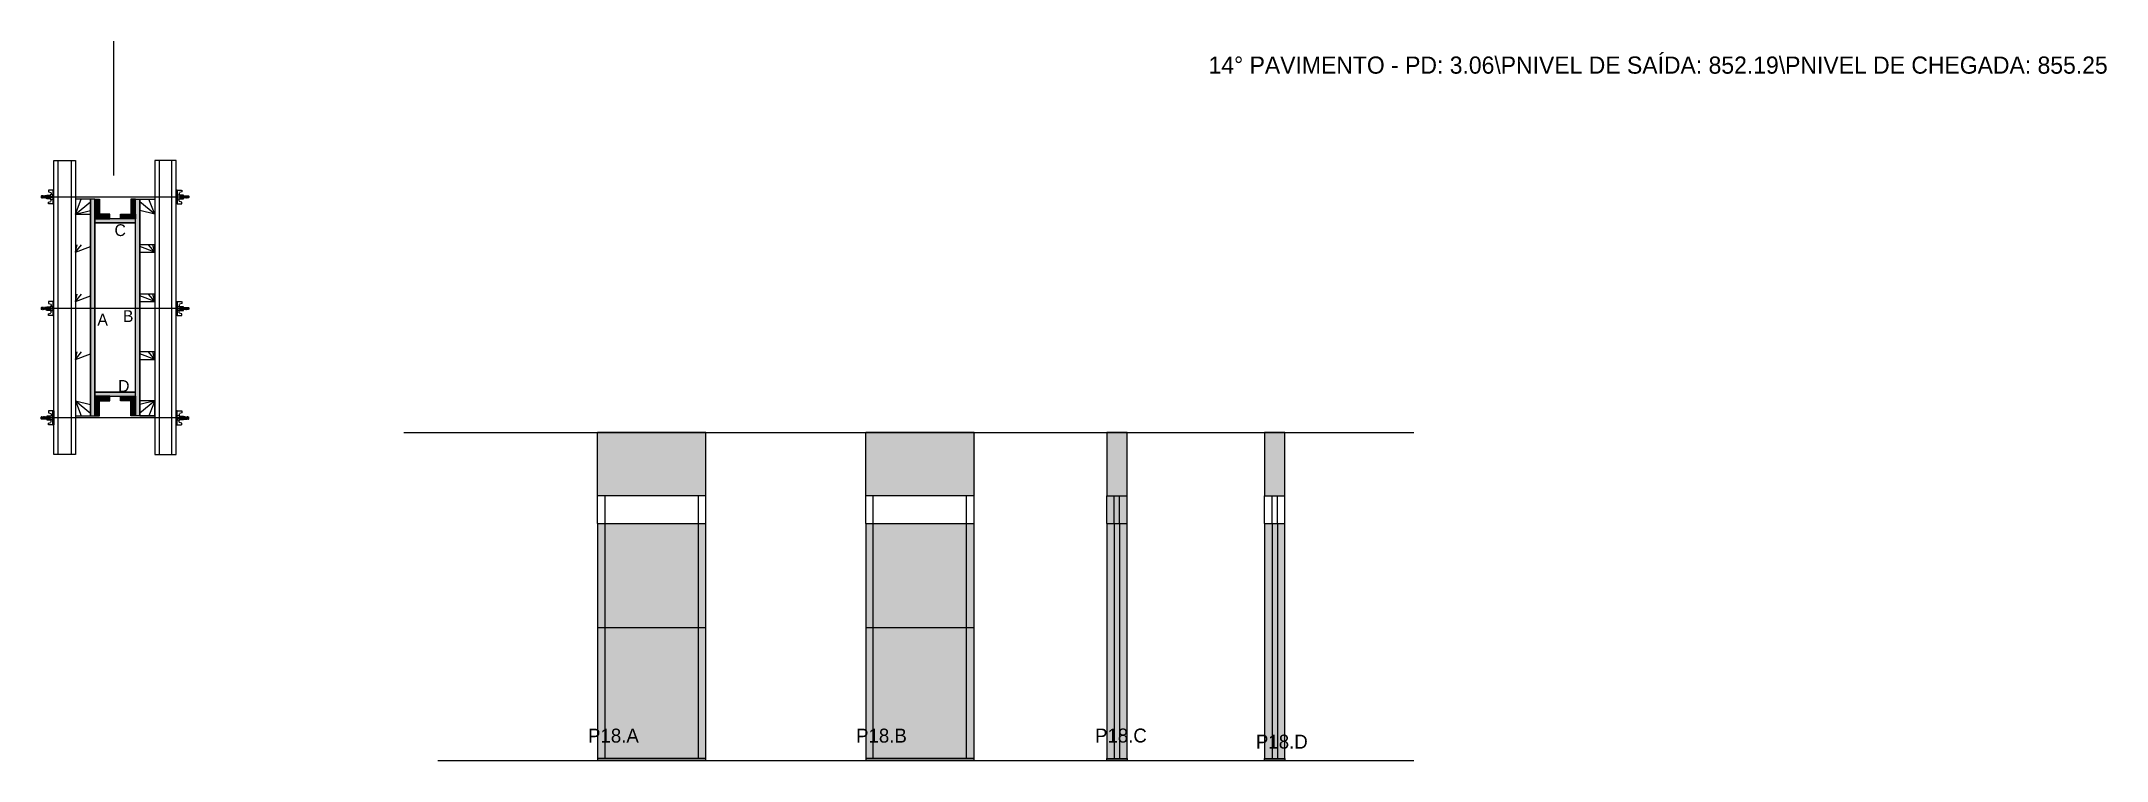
# Model space of a CAD drawing. Header units: metres. Extents: x 7349 to 9275, y 7436 to 8107.
import ezdxf

# ---------------------------------------------------------------- set-up
doc = ezdxf.new("R2010")
doc.units = ezdxf.units.M
for name, color, linetype in [('CHAPA', 7, 'Continuous'), ('COTA', 7, 'Continuous'), ('Hachura', 7, 'Continuous'), ('Madeira', 7, 'Continuous'), ('NOMENCLATURA', 7, 'Continuous'), ('Nível', 7, 'Continuous'), ('Painéis', 7, 'Continuous'), ('Perfil Metálico', 7, 'Continuous'), ('SARR_2.2x7', 7, 'Continuous'), ('SARRAFO', 7, 'Continuous'), ('Texto Seção', 7, 'Continuous'), ('TEXTO_GERAL', 7, 'Continuous')]:
    doc.layers.add(name, color=color, linetype=linetype)

msp = doc.modelspace()

# ---------------------------------------------------------------- hatches: boundary and pattern name
at = {"layer": 'COTA'}
h = msp.add_hatch(color=7, dxfattribs=at)
h.dxf.hatch_style = 1
h.paths.add_polyline_path([(7867.9, 7742.2), (7867.9, 7683.2), (7867.9, 7683.2), (7968.9, 7683.2), (7968.9, 7683.2), (7968.9, 7742.2), (7968.9, 7742.2), (7867.9, 7742.2)])
h = msp.add_hatch(color=7, dxfattribs=at)
h.dxf.hatch_style = 1
h.paths.add_polyline_path([(8118, 7742.2), (8118, 7683.2), (8118, 7683.2), (8220, 7683.2), (8220, 7683.2), (8220, 7742.2), (8220, 7742.2), (8118, 7742.2)])
h = msp.add_hatch(color=7, dxfattribs=at)
h.dxf.hatch_style = 1
h.paths.add_polyline_path([(8361.7, 7683.2), (8361.7, 7742.2), (8361.7, 7742.2), (8342.7, 7742.2), (8342.7, 7742.2), (8342.7, 7683.2), (8342.7, 7683.2), (8361.7, 7683.2), (8361.7, 7683.2)])
h = msp.add_hatch(color=7, dxfattribs=at)
h.dxf.hatch_style = 1
h.paths.add_polyline_path([(8509, 7683.2), (8509, 7742.2), (8509, 7742.2), (8490, 7742.2), (8490, 7742.2), (8490, 7683.2), (8490, 7683.2), (8509, 7683.2), (8509, 7683.2)])
at = {"layer": 'Hachura'}
h = msp.add_hatch(color=7, dxfattribs=at)
h.dxf.hatch_style = 1
h.paths.add_polyline_path([(7398.9, 7959.7), (7394.9, 7959.7), (7394.9, 7959.7), (7394.9, 7757.7), (7394.9, 7757.7), (7398.9, 7757.7), (7398.9, 7757.7), (7398.9, 7959.7)])
h = msp.add_hatch(color=7, dxfattribs=at)
h.dxf.hatch_style = 1
h.paths.add_polyline_path([(7398.9, 7959.7), (7394.9, 7959.7), (7394.9, 7959.7), (7394.9, 7757.7), (7394.9, 7757.7), (7398.9, 7757.7), (7398.9, 7757.7), (7398.9, 7959.7)])
h = msp.add_hatch(color=7, dxfattribs=at)
h.dxf.hatch_style = 1
h.paths.add_polyline_path([(7398.9, 7945.7), (7403.3, 7945.7), (7403.3, 7945.7), (7403.3, 7959.7), (7403.3, 7959.7), (7398.9, 7959.7), (7398.9, 7959.7), (7398.9, 7945.7)])
h = msp.add_hatch(color=7, dxfattribs=at)
h.dxf.hatch_style = 1
h.paths.add_polyline_path([(7436.9, 7945.7), (7432.5, 7945.7), (7432.5, 7945.7), (7432.5, 7959.7), (7432.5, 7959.7), (7436.9, 7959.7), (7436.9, 7959.7), (7436.9, 7945.7)])
h = msp.add_hatch(color=7, dxfattribs=at)
h.dxf.hatch_style = 1
h.paths.add_polyline_path([(7436.9, 7959.7), (7440.9, 7959.7), (7440.9, 7959.7), (7440.9, 7757.7), (7440.9, 7757.7), (7436.9, 7757.7), (7436.9, 7757.7), (7436.9, 7959.7)])
h = msp.add_hatch(color=7, dxfattribs=at)
h.dxf.hatch_style = 1
h.paths.add_polyline_path([(7436.9, 7959.7), (7440.9, 7959.7), (7440.9, 7959.7), (7440.9, 7757.7), (7440.9, 7757.7), (7436.9, 7757.7), (7436.9, 7757.7), (7436.9, 7959.7)])
h = msp.add_hatch(color=7, dxfattribs=at)
h.dxf.hatch_style = 1
h.paths.add_polyline_path([(7398.9, 7941.3), (7398.9, 7945.7), (7398.9, 7945.7), (7412.9, 7945.7), (7412.9, 7945.7), (7412.9, 7941.3), (7412.9, 7941.3), (7398.9, 7941.3)])
h = msp.add_hatch(color=7, dxfattribs=at)
h.dxf.hatch_style = 1
h.paths.add_polyline_path([(7436.9, 7937.7), (7436.9, 7941.3), (7436.9, 7941.3), (7398.9, 7941.3), (7398.9, 7941.3), (7398.9, 7937.7), (7398.9, 7937.7), (7436.9, 7937.7)])
h = msp.add_hatch(color=7, dxfattribs=at)
h.dxf.hatch_style = 1
h.paths.add_polyline_path([(7436.9, 7937.7), (7436.9, 7941.3), (7436.9, 7941.3), (7398.9, 7941.3), (7398.9, 7941.3), (7398.9, 7937.7), (7398.9, 7937.7), (7436.9, 7937.7)])
h = msp.add_hatch(color=7, dxfattribs=at)
h.dxf.hatch_style = 1
h.paths.add_polyline_path([(7436.9, 7941.3), (7436.9, 7945.7), (7436.9, 7945.7), (7422.9, 7945.7), (7422.9, 7945.7), (7422.9, 7941.3), (7422.9, 7941.3), (7436.9, 7941.3)])
h = msp.add_hatch(color=7, dxfattribs=at)
h.dxf.hatch_style = 1
h.paths.add_polyline_path([(7436.9, 7776.1), (7436.9, 7779.7), (7436.9, 7779.7), (7398.9, 7779.7), (7398.9, 7779.7), (7398.9, 7776.1), (7398.9, 7776.1), (7436.9, 7776.1)])
h = msp.add_hatch(color=7, dxfattribs=at)
h.dxf.hatch_style = 1
h.paths.add_polyline_path([(7436.9, 7776.1), (7436.9, 7779.7), (7436.9, 7779.7), (7398.9, 7779.7), (7398.9, 7779.7), (7398.9, 7776.1), (7398.9, 7776.1), (7436.9, 7776.1)])
h = msp.add_hatch(color=7, dxfattribs=at)
h.dxf.hatch_style = 1
h.paths.add_polyline_path([(7398.9, 7771.7), (7398.9, 7776.1), (7398.9, 7776.1), (7412.9, 7776.1), (7412.9, 7776.1), (7412.9, 7771.7), (7412.9, 7771.7), (7398.9, 7771.7)])
h = msp.add_hatch(color=7, dxfattribs=at)
h.dxf.hatch_style = 1
h.paths.add_polyline_path([(7398.9, 7771.7), (7403.3, 7771.7), (7403.3, 7771.7), (7403.3, 7757.7), (7403.3, 7757.7), (7398.9, 7757.7), (7398.9, 7757.7), (7398.9, 7771.7)])
h = msp.add_hatch(color=7, dxfattribs=at)
h.dxf.hatch_style = 1
h.paths.add_polyline_path([(7436.9, 7771.7), (7436.9, 7776.1), (7436.9, 7776.1), (7422.9, 7776.1), (7422.9, 7776.1), (7422.9, 7771.7), (7422.9, 7771.7), (7436.9, 7771.7)])
h = msp.add_hatch(color=7, dxfattribs=at)
h.dxf.hatch_style = 1
h.paths.add_polyline_path([(7436.9, 7771.7), (7432.5, 7771.7), (7432.5, 7771.7), (7432.5, 7757.7), (7432.5, 7757.7), (7436.9, 7757.7), (7436.9, 7757.7), (7436.9, 7771.7)])
h = msp.add_hatch(color=7, dxfattribs=at)
h.dxf.hatch_style = 1
h.paths.add_polyline_path([(8361.7, 7436.2), (8361.7, 7683.2), (8361.7, 7683.2), (8342.7, 7683.2), (8342.7, 7683.2), (8342.7, 7436.2), (8342.7, 7436.2), (8361.7, 7436.2)])
h = msp.add_hatch(color=7, dxfattribs=at)
h.dxf.hatch_style = 1
h.paths.add_polyline_path([(7968.9, 7657.2), (7867.9, 7657.2), (7867.9, 7657.2), (7867.9, 7436.2), (7867.9, 7436.2), (7968.9, 7436.2), (7968.9, 7436.2), (7968.9, 7657.2)])
h = msp.add_hatch(color=7, dxfattribs=at)
h.dxf.hatch_style = 1
h.paths.add_polyline_path([(8219, 7657.2), (8118, 7657.2), (8118, 7657.2), (8118, 7436.2), (8118, 7436.2), (8219, 7436.2), (8219, 7436.2), (8219, 7657.2)])
h = msp.add_hatch(color=7, dxfattribs=at)
h.dxf.hatch_style = 1
h.paths.add_polyline_path([(8509, 7436.2), (8509, 7657.2), (8509, 7657.2), (8490, 7657.2), (8490, 7657.2), (8490, 7436.2), (8490, 7436.2), (8509, 7436.2)])

# ---------------------------------------------------------------- linework, layer by layer
at = {"layer": 'CHAPA', "color": 7, "lineweight": 25}
for points in [[(7398.9, 7959.7), (7394.9, 7959.7), (7394.9, 7757.7), (7398.9, 7757.7)], [(7398.9, 7959.7), (7394.9, 7959.7), (7394.9, 7757.7), (7398.9, 7757.7)], [(7436.9, 7959.7), (7440.9, 7959.7), (7440.9, 7757.7), (7436.9, 7757.7)], [(7436.9, 7959.7), (7440.9, 7959.7), (7440.9, 7757.7), (7436.9, 7757.7)], [(7436.9, 7937.7), (7436.9, 7941.3), (7398.9, 7941.3), (7398.9, 7937.7)], [(7436.9, 7937.7), (7436.9, 7941.3), (7398.9, 7941.3), (7398.9, 7937.7)], [(7436.9, 7776.1), (7436.9, 7779.7), (7398.9, 7779.7), (7398.9, 7776.1)], [(7436.9, 7776.1), (7436.9, 7779.7), (7398.9, 7779.7), (7398.9, 7776.1)]]:
    msp.add_lwpolyline(points, close=True, dxfattribs=at)
at = {"layer": 'COTA', "color": 7, "lineweight": 25}
for p, q in [((7968.9, 7742.2), (7867.9, 7742.2)), ((7867.9, 7683.2), (7867.9, 7742.2)), ((7968.9, 7683.2), (7968.9, 7742.2)), ((8219, 7742.2), (8118, 7742.2)), ((8118, 7683.2), (8118, 7742.2)), ((8219, 7683.2), (8219, 7742.2))]:
    msp.add_line(p, q, dxfattribs=at)
for points in [[(8361.7, 7683.2), (8361.7, 7742.2), (8342.7, 7742.2), (8342.7, 7683.2)], [(8509, 7683.2), (8509, 7742.2), (8490, 7742.2), (8490, 7683.2)]]:
    msp.add_lwpolyline(points, dxfattribs=at)
at = {"layer": 'Defpoints', "color": 7, "lineweight": 25}
msp.add_line((7416.8, 7981.9), (7416.8, 8106.9), dxfattribs=at)
at = {"layer": 'Hachura', "color": 7, "lineweight": 25}
for p, q in [((7349.4, 7962.7), (7349.1, 7962.4)), ((7349.1, 7962.4), (7349.1, 7961.1)), ((7349.4, 7960.8), (7349.1, 7961.1)), ((7349.8, 7962.7), (7349.4, 7962.7)), ((7349.4, 7962.7), (7349.4, 7962.7)), ((7349.4, 7960.8), (7349.4, 7962.7)), ((7350.1, 7960.8), (7349.4, 7962.1)), ((7350, 7960.7), (7349.4, 7961.8)), ((7349.4, 7961.3), (7349.8, 7960.7)), ((7349.4, 7961.1), (7349.6, 7960.8)), ((7349.6, 7960.8), (7349.4, 7960.8)), ((7349.8, 7962.8), (7350.9, 7960.7)), ((7349.8, 7962.7), (7350.7, 7960.8)), ((7349.8, 7962.7), (7350.7, 7960.8)), ((7351.2, 7960.7), (7350.1, 7962.9)), ((7350.1, 7960.8), (7350.7, 7960.8)), ((7350.9, 7962.7), (7350.3, 7962.7)), ((7351.2, 7960.8), (7350.3, 7962.7)), ((7350.9, 7962.7), (7351.9, 7960.8)), ((7351, 7962.8), (7352.1, 7960.7)), ((7352.3, 7960.7), (7351.2, 7962.9)), ((7351.9, 7960.8), (7351.2, 7960.8)), ((7352.1, 7962.7), (7351.4, 7962.7)), ((7352.4, 7960.8), (7351.4, 7962.7)), ((7351.6, 7962.7), (7351.4, 7962.7)), ((7352.1, 7962.7), (7353, 7960.8)), ((7352.2, 7962.8), (7353.2, 7960.7)), ((7353.5, 7960.7), (7352.4, 7962.9)), ((7352.6, 7960.8), (7352.4, 7960.8)), ((7353.2, 7962.7), (7352.6, 7962.7)), ((7353.6, 7960.8), (7352.6, 7962.7)), ((7352.6, 7960.8), (7353, 7960.8)), ((7353.2, 7962.7), (7354.2, 7960.8)), ((7354.2, 7961.6), (7353.6, 7962.9)), ((7353.6, 7960.8), (7354.2, 7960.8)), ((7354.2, 7961.8), (7353.8, 7962.7)), ((7354.2, 7962.7), (7353.8, 7962.7)), ((7485.7, 7961.7), (7353.9, 7961.7)), ((7354.2, 7960), (7354.2, 7963.4)), ((7354.2, 7963.4), (7357.4, 7963.4)), ((7354.2, 7962.4), (7357.4, 7962.4)), ((7354.2, 7960.8), (7357.4, 7960.8)), ((7357.4, 7960), (7354.2, 7960)), ((7354.3, 7960), (7354.3, 7963.4)), ((7360.9, 7968.2), (7355.8, 7968.2)), ((7355.8, 7968.2), (7355.8, 7966.5)), ((7355.8, 7966.5), (7358, 7965.9)), ((7355.8, 7956.9), (7358, 7957.5)), ((7355.8, 7955.3), (7355.8, 7956.9)), ((7357.4, 7963.6), (7357.4, 7959.8)), ((7360, 7963.6), (7357.4, 7963.6)), ((7357.4, 7959.8), (7357.4, 7960)), ((7357.4, 7959.8), (7357.4, 7960)), ((7357.4, 7959.8), (7360, 7959.8)), ((7360, 7962), (7358, 7962)), ((7358, 7961.5), (7360, 7961.5)), ((7358.2, 7965.6), (7358.2, 7963.6)), ((7358.2, 7957.8), (7358.2, 7959.8)), ((7360, 7968.2), (7360, 7955.3)), ((7360, 7968.2), (7360, 7963)), ((7360, 7968), (7360.9, 7968)), ((7360, 7967.8), (7360.9, 7967.8)), ((7360, 7967.5), (7360.9, 7967.5)), ((7360, 7967), (7360.9, 7967)), ((7360, 7966.2), (7360.9, 7966.2)), ((7360, 7964.8), (7360.9, 7964.8)), ((7360, 7961.7), (7360, 7963.6)), ((7360, 7963), (7360, 7962.4)), ((7360, 7961.7), (7360.9, 7961.7)), ((7360, 7958.7), (7360.9, 7958.7)), ((7360, 7957.3), (7360.9, 7957.3)), ((7360, 7956.4), (7360.9, 7956.4)), ((7360, 7955.9), (7360.9, 7955.9)), ((7360, 7955.6), (7360.9, 7955.6)), ((7360, 7955.4), (7360.9, 7955.4)), ((7360.3, 7962.7), (7360.1, 7962.7)), ((7360.1, 7960.7), (7360.6, 7960.7)), ((7360.8, 7962.7), (7360.3, 7962.7)), ((7360.9, 7955.3), (7360.9, 7968.2)), ((7360.9, 7956.2), (7360.9, 7964)), ((7474.9, 7955.3), (7474.9, 7968.2)), ((7474.9, 7968.2), (7480, 7968.2)), ((7475.8, 7968), (7474.9, 7968)), ((7475.8, 7967.8), (7474.9, 7967.8)), ((7475.8, 7967.5), (7474.9, 7967.5)), ((7475.8, 7967), (7474.9, 7967)), ((7475.8, 7966.2), (7474.9, 7966.2)), ((7475.8, 7964.8), (7474.9, 7964.8)), ((7474.9, 7956.2), (7474.9, 7964)), ((7475.8, 7961.7), (7474.9, 7961.7)), ((7475.8, 7958.7), (7474.9, 7958.7)), ((7475.8, 7957.3), (7474.9, 7957.3)), ((7475.8, 7956.4), (7474.9, 7956.4)), ((7475.8, 7955.9), (7474.9, 7955.9)), ((7475.8, 7955.6), (7474.9, 7955.6)), ((7475.8, 7955.4), (7474.9, 7955.4)), ((7475.1, 7962.7), (7475.5, 7962.7)), ((7475.7, 7960.7), (7475.3, 7960.7)), ((7475.5, 7962.7), (7475.7, 7962.7)), ((7475.8, 7968.2), (7475.8, 7955.3)), ((7475.8, 7968.2), (7475.8, 7963)), ((7475.8, 7961.7), (7475.8, 7963.6)), ((7475.8, 7963.6), (7478.4, 7963.6)), ((7475.8, 7963), (7475.8, 7962.4)), ((7475.8, 7962), (7477.8, 7962)), ((7477.8, 7961.5), (7475.8, 7961.5)), ((7478.4, 7959.8), (7475.8, 7959.8)), ((7477.6, 7965.6), (7477.6, 7963.6)), ((7477.6, 7957.8), (7477.6, 7959.8)), ((7480.1, 7966.5), (7477.9, 7965.9)), ((7480.1, 7956.9), (7477.9, 7957.5)), ((7478.4, 7963.6), (7478.4, 7959.8)), ((7481.6, 7963.4), (7478.4, 7963.4)), ((7481.6, 7962.4), (7478.4, 7962.4)), ((7481.6, 7960.8), (7478.4, 7960.8)), ((7478.4, 7960), (7481.6, 7960)), ((7478.4, 7959.8), (7478.4, 7960)), ((7478.4, 7959.8), (7478.4, 7960)), ((7480.1, 7968.2), (7480.1, 7966.5)), ((7480.1, 7955.3), (7480.1, 7956.9)), ((7481.5, 7960), (7481.5, 7963.4)), ((7481.6, 7960), (7481.6, 7963.4)), ((7481.6, 7961.6), (7482.3, 7962.9)), ((7482.6, 7962.7), (7481.6, 7960.8)), ((7481.6, 7961.8), (7482.1, 7962.7)), ((7481.6, 7962.7), (7482.1, 7962.7)), ((7482.3, 7960.8), (7481.6, 7960.8)), ((7482.3, 7960.7), (7483.4, 7962.9)), ((7482.3, 7960.8), (7483.2, 7962.7)), ((7483.7, 7962.8), (7482.6, 7960.7)), ((7482.6, 7962.7), (7483.2, 7962.7)), ((7483.7, 7962.7), (7482.8, 7960.8)), ((7483.2, 7960.8), (7482.8, 7960.8)), ((7483.2, 7960.8), (7483.4, 7960.8)), ((7483.4, 7960.8), (7484.4, 7962.7)), ((7483.5, 7960.7), (7484.6, 7962.9)), ((7484.8, 7962.8), (7483.7, 7960.7)), ((7483.7, 7962.7), (7484.4, 7962.7)), ((7484.9, 7962.7), (7483.9, 7960.8)), ((7483.9, 7960.8), (7484.6, 7960.8)), ((7484.2, 7962.7), (7484.4, 7962.7)), ((7484.6, 7960.8), (7485.6, 7962.7)), ((7484.7, 7960.7), (7485.7, 7962.9)), ((7486, 7962.8), (7484.9, 7960.7)), ((7484.9, 7962.7), (7485.6, 7962.7)), ((7486.1, 7962.7), (7485.1, 7960.8)), ((7486.1, 7962.7), (7485.1, 7960.8)), ((7485.7, 7960.8), (7485.1, 7960.8)), ((7485.7, 7960.8), (7486.4, 7962.1)), ((7485.8, 7960.7), (7486.4, 7961.8)), ((7486.1, 7962.7), (7486.4, 7962.7)), ((7486.4, 7961.3), (7486.1, 7960.7)), ((7486.4, 7961.1), (7486.3, 7960.8)), ((7486.3, 7960.8), (7486.4, 7960.8)), ((7486.4, 7962.7), (7486.4, 7962.7)), ((7486.4, 7962.7), (7486.7, 7962.4)), ((7486.4, 7960.8), (7486.4, 7962.7)), ((7486.4, 7960.8), (7486.7, 7961.1)), ((7486.7, 7962.4), (7486.7, 7961.1)), ((7360, 7955.3), (7355.8, 7955.3)), ((7360, 7955.3), (7360.9, 7955.3)), ((7475.8, 7955.3), (7474.9, 7955.3)), ((7475.8, 7955.3), (7480.1, 7955.3)), ((7354.2, 7856), (7354.2, 7859.4)), ((7354.2, 7859.4), (7357.4, 7859.4)), ((7354.3, 7856), (7354.3, 7859.4)), ((7360.9, 7864.2), (7355.8, 7864.2)), ((7355.8, 7864.2), (7355.8, 7862.5)), ((7355.8, 7862.5), (7358, 7861.9)), ((7357.4, 7859.6), (7357.4, 7855.8)), ((7360, 7859.6), (7357.4, 7859.6)), ((7358.2, 7861.6), (7358.2, 7859.6)), ((7360, 7864.2), (7360, 7851.3)), ((7360, 7864.2), (7360, 7859)), ((7360, 7864), (7360.9, 7864)), ((7360, 7863.8), (7360.9, 7863.8)), ((7360, 7863.5), (7360.9, 7863.5)), ((7360, 7863), (7360.9, 7863)), ((7360, 7862.2), (7360.9, 7862.2)), ((7360, 7860.8), (7360.9, 7860.8)), ((7360, 7857.7), (7360, 7859.6)), ((7360, 7859), (7360, 7858.4)), ((7360.9, 7851.3), (7360.9, 7864.2)), ((7360.9, 7852.2), (7360.9, 7860)), ((7474.9, 7851.3), (7474.9, 7864.2)), ((7474.9, 7864.2), (7480, 7864.2)), ((7475.8, 7864), (7474.9, 7864)), ((7475.8, 7863.8), (7474.9, 7863.8)), ((7475.8, 7863.5), (7474.9, 7863.5)), ((7475.8, 7863), (7474.9, 7863)), ((7475.8, 7862.2), (7474.9, 7862.2)), ((7475.8, 7860.8), (7474.9, 7860.8)), ((7474.9, 7852.2), (7474.9, 7860)), ((7475.8, 7864.2), (7475.8, 7851.3)), ((7475.8, 7864.2), (7475.8, 7859)), ((7475.8, 7857.7), (7475.8, 7859.6)), ((7475.8, 7859.6), (7478.4, 7859.6)), ((7475.8, 7859), (7475.8, 7858.4)), ((7477.6, 7861.6), (7477.6, 7859.6)), ((7480.1, 7862.5), (7477.9, 7861.9)), ((7478.4, 7859.6), (7478.4, 7855.8)), ((7481.6, 7859.4), (7478.4, 7859.4)), ((7480.1, 7864.2), (7480.1, 7862.5)), ((7481.5, 7856), (7481.5, 7859.4)), ((7481.6, 7856), (7481.6, 7859.4)), ((7349.4, 7858.7), (7349.1, 7858.4)), ((7349.1, 7858.4), (7349.1, 7857.1)), ((7349.4, 7856.8), (7349.1, 7857.1)), ((7349.8, 7858.7), (7349.4, 7858.7)), ((7349.4, 7858.7), (7349.4, 7858.7)), ((7349.4, 7856.8), (7349.4, 7858.7)), ((7350.1, 7856.8), (7349.4, 7858.1)), ((7350, 7856.7), (7349.4, 7857.8)), ((7349.4, 7857.3), (7349.8, 7856.7)), ((7349.4, 7857.1), (7349.6, 7856.8)), ((7349.6, 7856.8), (7349.4, 7856.8)), ((7349.8, 7858.8), (7350.9, 7856.7)), ((7349.8, 7858.7), (7350.7, 7856.8)), ((7349.8, 7858.7), (7350.7, 7856.8)), ((7351.2, 7856.7), (7350.1, 7858.8)), ((7350.1, 7856.8), (7350.7, 7856.8)), ((7350.9, 7858.7), (7350.3, 7858.7)), ((7351.2, 7856.8), (7350.3, 7858.7)), ((7350.9, 7858.7), (7351.9, 7856.8)), ((7351, 7858.8), (7352.1, 7856.7)), ((7352.3, 7856.7), (7351.2, 7858.8)), ((7351.9, 7856.8), (7351.2, 7856.8)), ((7352.1, 7858.7), (7351.4, 7858.7)), ((7352.4, 7856.8), (7351.4, 7858.7)), ((7351.6, 7858.7), (7351.4, 7858.7)), ((7352.1, 7858.7), (7353, 7856.8)), ((7352.2, 7858.8), (7353.2, 7856.7)), ((7353.5, 7856.7), (7352.4, 7858.8)), ((7352.6, 7856.8), (7352.4, 7856.8)), ((7353.2, 7858.7), (7352.6, 7858.7)), ((7353.6, 7856.8), (7352.6, 7858.7)), ((7352.6, 7856.8), (7353, 7856.8)), ((7353.2, 7858.7), (7354.2, 7856.8)), ((7354.2, 7857.6), (7353.6, 7858.8)), ((7353.6, 7856.8), (7354.2, 7856.8)), ((7354.2, 7857.8), (7353.8, 7858.7)), ((7354.2, 7858.7), (7353.8, 7858.7)), ((7485.7, 7857.7), (7353.9, 7857.7)), ((7354.2, 7858.4), (7357.4, 7858.4)), ((7354.2, 7856.8), (7357.4, 7856.8)), ((7357.4, 7856), (7354.2, 7856)), ((7355.8, 7852.9), (7358, 7853.5)), ((7355.8, 7851.3), (7355.8, 7852.9)), ((7360, 7851.3), (7355.8, 7851.3)), ((7357.4, 7855.8), (7357.4, 7856)), ((7357.4, 7855.8), (7357.4, 7856)), ((7357.4, 7855.8), (7360, 7855.8)), ((7360, 7858), (7358, 7858)), ((7358, 7857.5), (7360, 7857.5)), ((7358.2, 7853.8), (7358.2, 7855.8)), ((7360, 7857.7), (7360.9, 7857.7)), ((7360, 7854.7), (7360.9, 7854.7)), ((7360, 7853.3), (7360.9, 7853.3)), ((7360, 7852.4), (7360.9, 7852.4)), ((7360, 7851.9), (7360.9, 7851.9)), ((7360, 7851.6), (7360.9, 7851.6)), ((7360, 7851.4), (7360.9, 7851.4)), ((7360, 7851.3), (7360.9, 7851.3)), ((7360.3, 7858.7), (7360.1, 7858.7)), ((7360.1, 7856.7), (7360.6, 7856.7)), ((7360.8, 7858.7), (7360.3, 7858.7)), ((7475.8, 7857.7), (7474.9, 7857.7)), ((7475.8, 7854.7), (7474.9, 7854.7)), ((7475.8, 7853.3), (7474.9, 7853.3)), ((7475.8, 7852.4), (7474.9, 7852.4)), ((7475.8, 7851.9), (7474.9, 7851.9)), ((7475.8, 7851.6), (7474.9, 7851.6)), ((7475.8, 7851.4), (7474.9, 7851.4)), ((7475.8, 7851.3), (7474.9, 7851.3)), ((7475.1, 7858.7), (7475.5, 7858.7)), ((7475.7, 7856.7), (7475.3, 7856.7)), ((7475.5, 7858.7), (7475.7, 7858.7)), ((7475.8, 7858), (7477.8, 7858)), ((7477.8, 7857.5), (7475.8, 7857.5)), ((7478.4, 7855.8), (7475.8, 7855.8)), ((7475.8, 7851.3), (7480.1, 7851.3)), ((7477.6, 7853.8), (7477.6, 7855.8)), ((7480.1, 7852.9), (7477.9, 7853.5)), ((7481.6, 7858.4), (7478.4, 7858.4)), ((7481.6, 7856.8), (7478.4, 7856.8)), ((7478.4, 7856), (7481.6, 7856)), ((7478.4, 7855.8), (7478.4, 7856)), ((7478.4, 7855.8), (7478.4, 7856)), ((7480.1, 7851.3), (7480.1, 7852.9)), ((7481.6, 7857.6), (7482.3, 7858.8)), ((7482.6, 7858.7), (7481.6, 7856.8)), ((7481.6, 7857.8), (7482.1, 7858.7)), ((7481.6, 7858.7), (7482.1, 7858.7)), ((7482.3, 7856.8), (7481.6, 7856.8)), ((7482.3, 7856.7), (7483.4, 7858.8)), ((7482.3, 7856.8), (7483.2, 7858.7)), ((7483.7, 7858.8), (7482.6, 7856.7)), ((7482.6, 7858.7), (7483.2, 7858.7)), ((7483.7, 7858.7), (7482.8, 7856.8)), ((7483.2, 7856.8), (7482.8, 7856.8)), ((7483.2, 7856.8), (7483.4, 7856.8)), ((7483.4, 7856.8), (7484.4, 7858.7)), ((7483.5, 7856.7), (7484.6, 7858.8)), ((7484.8, 7858.8), (7483.7, 7856.7)), ((7483.7, 7858.7), (7484.4, 7858.7)), ((7484.9, 7858.7), (7483.9, 7856.8)), ((7483.9, 7856.8), (7484.6, 7856.8)), ((7484.2, 7858.7), (7484.4, 7858.7)), ((7484.6, 7856.8), (7485.6, 7858.7)), ((7484.7, 7856.7), (7485.7, 7858.8)), ((7486, 7858.8), (7484.9, 7856.7)), ((7484.9, 7858.7), (7485.6, 7858.7)), ((7486.1, 7858.7), (7485.1, 7856.8)), ((7486.1, 7858.7), (7485.1, 7856.8)), ((7485.7, 7856.8), (7485.1, 7856.8)), ((7485.7, 7856.8), (7486.4, 7858.1)), ((7485.8, 7856.7), (7486.4, 7857.8)), ((7486.1, 7858.7), (7486.4, 7858.7)), ((7486.4, 7857.3), (7486.1, 7856.7)), ((7486.4, 7857.1), (7486.3, 7856.8)), ((7486.3, 7856.8), (7486.4, 7856.8)), ((7486.4, 7858.7), (7486.4, 7858.7)), ((7486.4, 7858.7), (7486.7, 7858.4)), ((7486.4, 7856.8), (7486.4, 7858.7)), ((7486.4, 7856.8), (7486.7, 7857.1)), ((7486.7, 7858.4), (7486.7, 7857.1)), ((7349.4, 7756.6), (7349.1, 7756.3)), ((7349.1, 7755), (7349.1, 7756.3)), ((7349.4, 7754.7), (7349.1, 7755)), ((7349.4, 7756.1), (7349.8, 7756.8)), ((7350, 7756.7), (7349.4, 7755.6)), ((7349.4, 7756.4), (7349.6, 7756.6)), ((7349.6, 7756.6), (7349.4, 7756.6)), ((7350.1, 7756.6), (7349.4, 7755.3)), ((7349.4, 7756.6), (7349.4, 7754.7)), ((7349.8, 7754.7), (7349.4, 7754.7)), ((7349.4, 7754.7), (7349.4, 7754.7)), ((7349.8, 7754.6), (7350.9, 7756.8)), ((7349.8, 7754.7), (7350.7, 7756.6)), ((7349.8, 7754.7), (7350.7, 7756.6)), ((7351.2, 7756.7), (7350.1, 7754.6)), ((7350.1, 7756.6), (7350.7, 7756.6)), ((7351.2, 7756.6), (7350.3, 7754.7)), ((7350.9, 7754.7), (7350.3, 7754.7)), ((7350.9, 7754.7), (7351.9, 7756.6)), ((7351, 7754.6), (7352.1, 7756.8)), ((7352.3, 7756.7), (7351.2, 7754.6)), ((7351.9, 7756.6), (7351.2, 7756.6)), ((7352.4, 7756.6), (7351.4, 7754.7)), ((7352.1, 7754.7), (7351.4, 7754.7)), ((7351.6, 7754.7), (7351.4, 7754.7)), ((7352.1, 7754.7), (7353, 7756.6)), ((7352.2, 7754.6), (7353.2, 7756.8)), ((7353.5, 7756.7), (7352.4, 7754.6)), ((7352.6, 7756.6), (7352.4, 7756.6)), ((7352.6, 7756.6), (7353, 7756.6)), ((7353.6, 7756.6), (7352.6, 7754.7)), ((7353.2, 7754.7), (7352.6, 7754.7)), ((7353.2, 7754.7), (7354.2, 7756.6)), ((7353.6, 7756.6), (7354.2, 7756.6)), ((7354.2, 7755.8), (7353.6, 7754.6)), ((7354.2, 7755.6), (7353.8, 7754.7)), ((7354.2, 7754.7), (7353.8, 7754.7)), ((7485.7, 7755.7), (7353.9, 7755.7)), ((7354.2, 7757.4), (7354.2, 7754)), ((7357.4, 7757.4), (7354.2, 7757.4)), ((7354.2, 7756.6), (7357.4, 7756.6)), ((7354.2, 7755.1), (7357.4, 7755.1)), ((7354.2, 7754), (7357.4, 7754)), ((7354.3, 7757.4), (7354.3, 7754)), ((7360, 7762.2), (7355.8, 7762.2)), ((7355.8, 7762.2), (7355.8, 7760.5)), ((7355.8, 7760.5), (7358, 7759.9)), ((7355.8, 7750.9), (7358, 7751.5)), ((7355.8, 7749.3), (7355.8, 7750.9)), ((7360.9, 7749.3), (7355.8, 7749.3)), ((7357.4, 7753.8), (7357.4, 7757.6)), ((7357.4, 7757.6), (7360, 7757.6)), ((7357.4, 7757.6), (7357.4, 7757.4)), ((7357.4, 7757.6), (7357.4, 7757.4)), ((7360, 7753.8), (7357.4, 7753.8)), ((7358, 7755.9), (7360, 7755.9)), ((7360, 7755.4), (7358, 7755.4)), ((7358.2, 7759.6), (7358.2, 7757.6)), ((7358.2, 7751.8), (7358.2, 7753.8)), ((7360, 7749.3), (7360, 7762.2)), ((7360, 7762.2), (7360.9, 7762.2)), ((7360, 7762), (7360.9, 7762)), ((7360, 7761.8), (7360.9, 7761.8)), ((7360, 7761.5), (7360.9, 7761.5)), ((7360, 7761), (7360.9, 7761)), ((7360, 7760.2), (7360.9, 7760.2)), ((7360, 7758.7), (7360.9, 7758.7)), ((7360, 7755.7), (7360, 7753.8)), ((7360, 7755.7), (7360.9, 7755.7)), ((7360, 7754.4), (7360, 7755.1)), ((7360, 7749.3), (7360, 7754.4)), ((7360, 7752.7), (7360.9, 7752.7)), ((7360, 7751.3), (7360.9, 7751.3)), ((7360, 7750.4), (7360.9, 7750.4)), ((7360, 7749.9), (7360.9, 7749.9)), ((7360, 7749.6), (7360.9, 7749.6)), ((7360, 7749.4), (7360.9, 7749.4)), ((7360.1, 7756.7), (7360.6, 7756.7)), ((7360.3, 7754.7), (7360.1, 7754.7)), ((7360.8, 7754.7), (7360.3, 7754.7)), ((7360.9, 7762.2), (7360.9, 7749.3)), ((7360.9, 7761.2), (7360.9, 7753.4)), ((7474.9, 7762.2), (7474.9, 7749.3)), ((7475.8, 7762.2), (7474.9, 7762.2)), ((7475.8, 7762), (7474.9, 7762)), ((7475.8, 7761.8), (7474.9, 7761.8)), ((7475.8, 7761.5), (7474.9, 7761.5)), ((7474.9, 7761.2), (7474.9, 7753.4)), ((7475.8, 7761), (7474.9, 7761)), ((7475.8, 7760.2), (7474.9, 7760.2)), ((7475.8, 7758.7), (7474.9, 7758.7)), ((7475.8, 7755.7), (7474.9, 7755.7)), ((7475.8, 7752.7), (7474.9, 7752.7)), ((7475.8, 7751.3), (7474.9, 7751.3)), ((7475.8, 7750.4), (7474.9, 7750.4)), ((7475.8, 7749.9), (7474.9, 7749.9)), ((7475.8, 7749.6), (7474.9, 7749.6)), ((7475.8, 7749.4), (7474.9, 7749.4)), ((7474.9, 7749.3), (7480, 7749.3)), ((7475.1, 7754.7), (7475.5, 7754.7)), ((7475.7, 7756.7), (7475.3, 7756.7)), ((7475.5, 7754.7), (7475.7, 7754.7)), ((7475.8, 7749.3), (7475.8, 7762.2)), ((7475.8, 7762.2), (7480.1, 7762.2)), ((7478.4, 7757.6), (7475.8, 7757.6)), ((7477.8, 7755.9), (7475.8, 7755.9)), ((7475.8, 7755.7), (7475.8, 7753.8)), ((7475.8, 7755.4), (7477.8, 7755.4)), ((7475.8, 7754.4), (7475.8, 7755.1)), ((7475.8, 7749.3), (7475.8, 7754.4)), ((7475.8, 7753.8), (7478.4, 7753.8)), ((7477.6, 7759.6), (7477.6, 7757.6)), ((7477.6, 7751.8), (7477.6, 7753.8)), ((7480.1, 7760.5), (7477.9, 7759.9)), ((7480.1, 7750.9), (7477.9, 7751.5)), ((7478.4, 7753.8), (7478.4, 7757.6)), ((7478.4, 7757.6), (7478.4, 7757.4)), ((7478.4, 7757.6), (7478.4, 7757.4)), ((7478.4, 7757.4), (7481.6, 7757.4)), ((7481.6, 7756.6), (7478.4, 7756.6)), ((7481.6, 7755.1), (7478.4, 7755.1)), ((7481.6, 7754), (7478.4, 7754)), ((7480.1, 7762.2), (7480.1, 7760.5)), ((7480.1, 7749.3), (7480.1, 7750.9)), ((7481.5, 7757.4), (7481.5, 7754)), ((7481.6, 7757.4), (7481.6, 7754)), ((7482.3, 7756.6), (7481.6, 7756.6)), ((7482.6, 7754.7), (7481.6, 7756.6)), ((7481.6, 7755.8), (7482.3, 7754.6)), ((7481.6, 7755.6), (7482.1, 7754.7)), ((7481.6, 7754.7), (7482.1, 7754.7)), ((7482.3, 7756.7), (7483.4, 7754.6)), ((7482.3, 7756.6), (7483.2, 7754.7)), ((7483.7, 7754.6), (7482.6, 7756.8)), ((7482.6, 7754.7), (7483.2, 7754.7)), ((7483.2, 7756.6), (7482.8, 7756.6)), ((7483.7, 7754.7), (7482.8, 7756.6)), ((7483.2, 7756.6), (7483.4, 7756.6)), ((7483.4, 7756.6), (7484.4, 7754.7)), ((7483.5, 7756.7), (7484.6, 7754.6)), ((7484.8, 7754.6), (7483.7, 7756.8)), ((7483.7, 7754.7), (7484.4, 7754.7)), ((7483.9, 7756.6), (7484.6, 7756.6)), ((7484.9, 7754.7), (7483.9, 7756.6)), ((7484.2, 7754.7), (7484.4, 7754.7)), ((7484.6, 7756.6), (7485.6, 7754.7)), ((7484.7, 7756.7), (7485.7, 7754.6)), ((7486, 7754.6), (7484.9, 7756.8)), ((7484.9, 7754.7), (7485.6, 7754.7)), ((7486.1, 7754.7), (7485.1, 7756.6)), ((7485.7, 7756.6), (7485.1, 7756.6)), ((7486.1, 7754.7), (7485.1, 7756.6)), ((7485.7, 7756.6), (7486.4, 7755.3)), ((7485.8, 7756.7), (7486.4, 7755.6)), ((7486.4, 7756.1), (7486.1, 7756.8)), ((7486.1, 7754.7), (7486.4, 7754.7)), ((7486.4, 7756.4), (7486.3, 7756.6)), ((7486.3, 7756.6), (7486.4, 7756.6)), ((7486.4, 7756.6), (7486.7, 7756.3)), ((7486.4, 7756.6), (7486.4, 7754.7)), ((7486.4, 7754.7), (7486.7, 7755)), ((7486.4, 7754.7), (7486.4, 7754.7)), ((7486.7, 7755), (7486.7, 7756.3))]:
    msp.add_line(p, q, dxfattribs=at)
at = {"layer": 'Madeira', "color": 7, "lineweight": 25}
for p, q in [((7380.9, 7945.7), (7386.3, 7959.7)), ((7380.9, 7945.7), (7394.9, 7957.2)), ((7454.9, 7945.7), (7440.9, 7957.2)), ((7454.9, 7945.7), (7449.5, 7959.7)), ((7380.9, 7945.7), (7394.9, 7949.2)), ((7454.9, 7945.7), (7440.9, 7949.2)), ((7380.9, 7910.2), (7386.7, 7917.2)), ((7380.9, 7910.2), (7382.6, 7917.2)), ((7454.9, 7910.2), (7449.2, 7917.2)), ((7454.9, 7910.2), (7453.2, 7917.2)), ((7380.9, 7910.2), (7394.9, 7915.6)), ((7454.9, 7910.2), (7440.9, 7915.6)), ((7380.9, 7864.2), (7386.7, 7871.2)), ((7380.9, 7864.2), (7382.6, 7871.2)), ((7380.9, 7864.2), (7394.9, 7869.6)), ((7454.9, 7864.2), (7440.9, 7869.6)), ((7454.9, 7864.2), (7449.2, 7871.2)), ((7454.9, 7864.2), (7453.2, 7871.2)), ((7380.9, 7810.2), (7386.7, 7817.2)), ((7380.9, 7810.2), (7382.6, 7817.2)), ((7380.9, 7810.2), (7394.9, 7815.6)), ((7454.9, 7810.2), (7440.9, 7815.6)), ((7454.9, 7810.2), (7449.2, 7817.2)), ((7454.9, 7810.2), (7453.2, 7817.2)), ((7380.9, 7771.7), (7394.9, 7760.2)), ((7380.9, 7771.7), (7394.9, 7768.2)), ((7380.9, 7771.7), (7386.3, 7757.7)), ((7454.9, 7771.7), (7440.9, 7760.2)), ((7454.9, 7771.7), (7440.9, 7768.2)), ((7454.9, 7771.7), (7449.5, 7757.7))]:
    msp.add_line(p, q, dxfattribs=at)
for points in [[(7380.9, 7945.7), (7394.9, 7945.7), (7394.9, 7959.7), (7380.9, 7959.7)], [(7380.9, 7757.7), (7394.9, 7757.7), (7394.9, 7959.7), (7380.9, 7959.7)], [(7454.9, 7757.7), (7440.9, 7757.7), (7440.9, 7959.7), (7454.9, 7959.7)], [(7454.9, 7910.2), (7454.9, 7917.2), (7440.9, 7917.2), (7440.9, 7910.2)], [(7454.9, 7864.2), (7454.9, 7871.2), (7440.9, 7871.2), (7440.9, 7864.2)], [(7454.9, 7810.2), (7454.9, 7817.2), (7440.9, 7817.2), (7440.9, 7810.2)], [(7454.9, 7771.7), (7440.9, 7771.7), (7440.9, 7757.7), (7454.9, 7757.7)]]:
    msp.add_lwpolyline(points, close=True, dxfattribs=at)
at = {"layer": 'Nível', "color": 7, "lineweight": 25}
for p, q in [((7687.1, 7742.2), (8629.2, 7742.2)), ((7719, 7436.2), (8629.2, 7436.2))]:
    msp.add_line(p, q, dxfattribs=at)
at = {"layer": 'Painéis', "color": 7, "lineweight": 25}
for p, q in [((7968.9, 7683.2), (7867.9, 7683.2)), ((7867.9, 7657.2), (7867.9, 7683.2)), ((7968.9, 7657.2), (7968.9, 7683.2)), ((8219, 7683.2), (8118, 7683.2)), ((8118, 7657.2), (8118, 7683.2)), ((8219, 7657.2), (8219, 7683.2)), ((8342.7, 7683.2), (8361.7, 7683.2)), ((8342.7, 7657.2), (8342.7, 7683.2)), ((8361.7, 7657.2), (8361.7, 7683.2)), ((8490, 7683.2), (8509, 7683.2)), ((8490, 7657.2), (8490, 7683.2)), ((8509, 7657.2), (8509, 7683.2)), ((7867.9, 7657.2), (7867.9, 7436.2)), ((7867.9, 7657.2), (7968.9, 7657.2)), ((7968.9, 7436.2), (7968.9, 7657.2)), ((8118, 7657.2), (8118, 7436.2)), ((8118, 7657.2), (8219, 7657.2)), ((8219, 7436.2), (8219, 7657.2)), ((8342.7, 7657.2), (8342.7, 7438.2)), ((8342.7, 7657.2), (8361.7, 7657.2)), ((8361.7, 7438.2), (8361.7, 7657.2)), ((8490, 7657.2), (8490, 7438.2)), ((8490, 7657.2), (8509, 7657.2)), ((8509, 7438.2), (8509, 7657.2)), ((7867.9, 7560.2), (7968.9, 7560.2)), ((8118, 7560.2), (8219, 7560.2)), ((7867.9, 7438.2), (7968.9, 7438.2)), ((8118, 7438.2), (8219, 7438.2)), ((8342.7, 7438.2), (8361.7, 7438.2)), ((8490, 7438.2), (8509, 7438.2))]:
    msp.add_line(p, q, dxfattribs=at)
for points in [[(7398.9, 7779.7), (7436.9, 7779.7), (7436.9, 7937.7), (7398.9, 7937.7)], [(7968.9, 7438.2), (7867.9, 7438.2), (7867.9, 7436.2), (7968.9, 7436.2)], [(8219, 7438.2), (8118, 7438.2), (8118, 7436.2), (8219, 7436.2)], [(8342.7, 7438.2), (8361.7, 7438.2), (8361.7, 7436.2), (8342.7, 7436.2)], [(8490, 7438.2), (8509, 7438.2), (8509, 7436.2), (8490, 7436.2)]]:
    msp.add_lwpolyline(points, close=True, dxfattribs=at)
at = {"layer": 'Perfil Metálico', "color": 7, "lineweight": 25}
for points in [[(7360.9, 7995.7), (7380.9, 7995.7), (7380.9, 7721.7), (7360.9, 7721.7)], [(7376.9, 7721.7), (7364.9, 7721.7), (7364.9, 7995.7), (7376.9, 7995.7)], [(7474.9, 7995.7), (7454.9, 7995.7), (7454.9, 7721.7), (7474.9, 7721.7)], [(7458.9, 7721.7), (7470.9, 7721.7), (7470.9, 7995.7), (7458.9, 7995.7)]]:
    msp.add_lwpolyline(points, close=True, dxfattribs=at)
at = {"layer": 'SARR_2.2x7', "color": 7, "lineweight": 25}
for p, q in [((7874.9, 7657.2), (7874.9, 7683.2)), ((7961.9, 7657.2), (7961.9, 7683.2)), ((8125, 7657.2), (8125, 7683.2)), ((8212, 7657.2), (8212, 7683.2)), ((8349.7, 7657.2), (8349.7, 7683.2)), ((8354.7, 7657.2), (8354.7, 7683.2)), ((8497, 7657.2), (8497, 7683.2)), ((8502, 7657.2), (8502, 7683.2)), ((7874.9, 7560.2), (7874.9, 7657.2)), ((7961.9, 7560.2), (7961.9, 7657.2)), ((8125, 7560.2), (8125, 7657.2)), ((8212, 7560.2), (8212, 7657.2)), ((8349.7, 7657.2), (8349.7, 7438.2)), ((8354.7, 7657.2), (8354.7, 7438.2)), ((8497, 7657.2), (8497, 7438.2)), ((8502, 7657.2), (8502, 7438.2)), ((7874.9, 7438.2), (7874.9, 7560.2)), ((7961.9, 7438.2), (7961.9, 7560.2)), ((8125, 7438.2), (8125, 7560.2)), ((8212, 7438.2), (8212, 7560.2)), ((7874.9, 7438.2), (7874.9, 7438.2)), ((7961.9, 7438.2), (7961.9, 7438.2)), ((8125, 7438.2), (8125, 7438.2)), ((8212, 7438.2), (8212, 7438.2))]:
    msp.add_line(p, q, dxfattribs=at)
at = {"layer": 'SARRAFO', "color": 7, "lineweight": 25}
for points in [[(7403.3, 7959.7), (7403.3, 7945.7), (7398.9, 7945.7), (7398.9, 7959.7)], [(7432.5, 7959.7), (7432.5, 7945.7), (7436.9, 7945.7), (7436.9, 7959.7)], [(7412.9, 7945.7), (7398.9, 7945.7), (7398.9, 7941.3), (7412.9, 7941.3)], [(7422.9, 7945.7), (7436.9, 7945.7), (7436.9, 7941.3), (7422.9, 7941.3)], [(7412.9, 7776.1), (7398.9, 7776.1), (7398.9, 7771.7), (7412.9, 7771.7)], [(7403.3, 7757.7), (7403.3, 7771.7), (7398.9, 7771.7), (7398.9, 7757.7)], [(7422.9, 7776.1), (7436.9, 7776.1), (7436.9, 7771.7), (7422.9, 7771.7)], [(7432.5, 7757.7), (7432.5, 7771.7), (7436.9, 7771.7), (7436.9, 7757.7)]]:
    msp.add_lwpolyline(points, close=True, dxfattribs=at)

# ---------------------------------------------------------------- texts
at = {"layer": 'NOMENCLATURA', "color": 7, "lineweight": 25}
msp.add_text('14° PAVIMENTO - PD: 3.06\\PNIVEL DE SAÍDA: 852.19\\PNIVEL DE CHEGADA: 855.25', height=16, dxfattribs=at).set_placement((8437.7, 8076.7))
at = {"layer": 'Texto Seção', "color": 7, "lineweight": 25}
for s, p in [('P18.A', (7859, 7453)), ('P18.B', (8109, 7453)), ('P18.C', (8331.8, 7453.1)), ('P18.D', (8481.9, 7447.4))]:
    msp.add_text(s, height=13, dxfattribs=at).set_placement(p)
at = {"layer": 'TEXTO_GERAL', "color": 7, "lineweight": 25}
for s, p in [('C', (7417.4, 7925.3)), ('A', (7401.4, 7841.9)), ('B', (7425.2, 7845.2)), ('D', (7420.7, 7780))]:
    msp.add_text(s, height=11, dxfattribs=at).set_placement(p)

doc.saveas('drawing.dxf')
